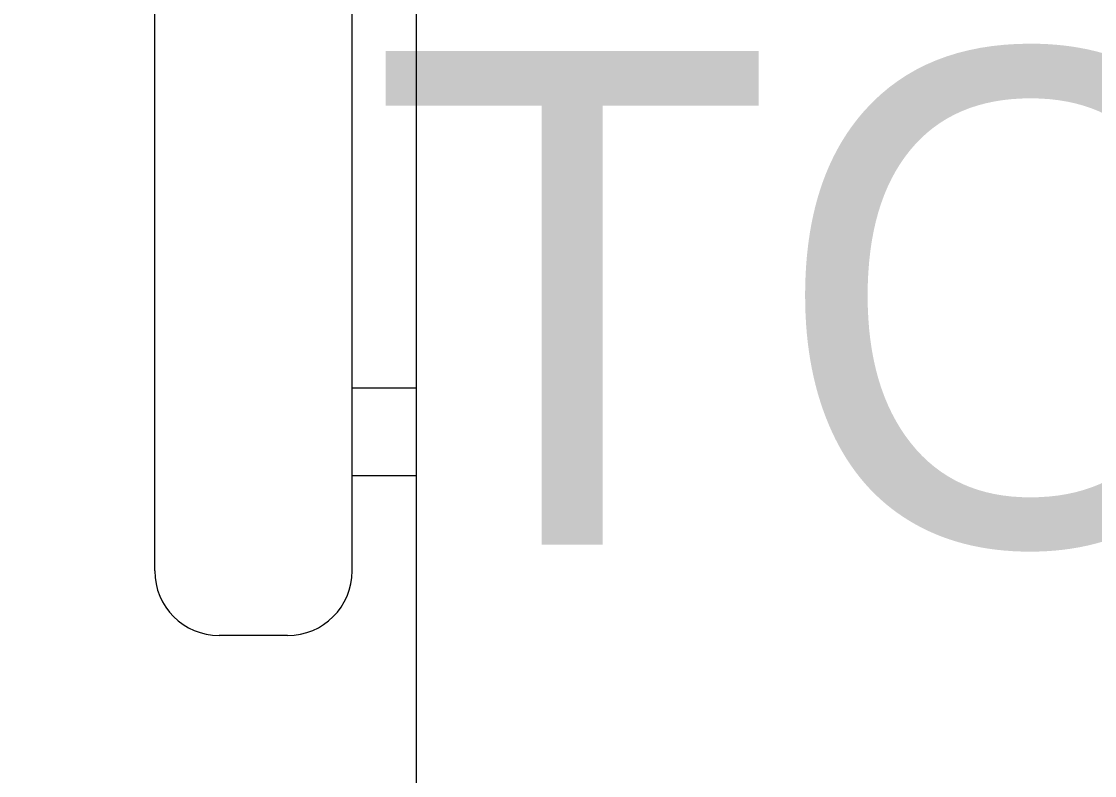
# Model space of a CAD drawing. Header units: metres. Extents: x 75097 to 220695, y -1557923 to -1361206.
# Drawn here: x 124913.5 to 125239.7, y -1407705.1 to -1407475.9 of the extents above; entities that cross this region are included whole.
import ezdxf
from ezdxf import colors
from ezdxf.entities.mleader import LeaderData, LeaderLine
from ezdxf.math import Vec2, Vec3

# ---------------------------------------------------------------- set-up
doc = ezdxf.new("R2010")
doc.units = ezdxf.units.M
doc.layers.get('0').update_dxf_attribs({"lineweight": 0})
doc.layers.add('A-100 - Copy$0$Medical Equipment and Furniture', color=8, linetype='Continuous', lineweight=0)
doc.layers.add('A-100 - Copy$0$NEW', color=8, linetype='Continuous', lineweight=5)
doc.layers.add('E-POWR', color=7, linetype='Continuous', lineweight=9, true_color=0x4e7e3e)
doc.styles.get("Standard").update_dxf_attribs({"font": 'GOTHIC.TTF'})

# ---------------------------------------------------------------- blocks, each defined once
blk = doc.blocks.new('*X81')
for p, q in [((5, 3), (5, 3)), ((5, 3), (5, 3)), ((5, 3), (5, 3)), ((5, 3), (5, 3)), ((5, 3), (5, 3)), ((5, 3), (5, 3)), ((5, 3), (5, 3)), ((5, 3), (5, 3)), ((5, 3), (5, 3)), ((5, 3), (5, 3)), ((5, 3), (5, 3)), ((5, 3), (5, 3)), ((5, 3), (5, 3)), ((5, 3), (5, 3)), ((5, 3), (5, 3)), ((5, 3), (5, 3)), ((5, 3), (5, 3)), ((5, 3), (5, 3)), ((5, 3), (5, 3)), ((5, 3), (5, 3)), ((5, 3), (5, 3)), ((5, 3), (5, 3)), ((5, 3), (5, 3)), ((5, 3), (5, 3)), ((5, 3), (5, 3)), ((5, 3), (5, 3)), ((5, 3), (5, 3)), ((5, 3), (5, 3)), ((5, 3), (5, 3)), ((5, 3), (5, 3)), ((5, 3), (5, 3)), ((5, 3), (5, 3)), ((5, 3), (5, 3)), ((5, 3), (5, 3)), ((5, 3), (5, 3)), ((5, 3), (5, 3)), ((5, 3), (5, 3)), ((5, 3), (5, 3)), ((5, 3), (5, 3)), ((5, 3), (5, 3)), ((5, 3), (5, 3)), ((5, 3), (5, 3)), ((5, 3), (5, 3)), ((5, 3), (5, 3)), ((5, 3), (5, 3)), ((5, 3), (5, 3)), ((5, 3), (5, 3)), ((5, 3), (5, 3)), ((5, 3), (5, 3)), ((5, 3), (5, 3)), ((5, 3), (5, 3)), ((5, 3), (5, 3)), ((5, 3), (5, 3)), ((5, 3), (5, 3)), ((5, 3), (5, 3)), ((5, 3), (5, 3)), ((5, 3), (5, 3)), ((5, 3), (5, 3)), ((5, 3), (5, 3)), ((5, 3), (5, 3)), ((5, 3), (5, 3)), ((5, 3), (5, 3)), ((5, 3), (5, 3)), ((5, 3), (5, 3)), ((5, 3), (5, 3)), ((5, 3), (5, 3)), ((6, 3), (5, 3)), ((5, 3), (5, 3)), ((6, 3), (5, 3)), ((5, 3), (5, 3)), ((6, 3), (5, 3)), ((5, 3), (5, 3)), ((6, 3), (5, 3)), ((5, 3), (5, 3)), ((5, 3), (5, 3)), ((5, 3), (5, 3)), ((5, 3), (5, 3)), ((5, 3), (5, 3)), ((5, 3), (5, 3)), ((5, 3), (5, 3)), ((5, 3), (5, 3)), ((5, 3), (5, 3)), ((5, 3), (5, 3)), ((5, 3), (5, 3)), ((5, 3), (5, 3)), ((5, 3), (5, 3)), ((5, 3), (5, 3)), ((5, 3), (5, 3)), ((5, 3), (5, 3)), ((5, 3), (5, 3)), ((5, 3), (5, 3)), ((5, 3), (5, 3)), ((5, 3), (5, 3)), ((5, 3), (5, 3)), ((5, 3), (5, 3)), ((5, 3), (5, 3)), ((6, 3), (6, 3)), ((6, 3), (6, 3)), ((6, 3), (6, 3)), ((6, 3), (6, 3)), ((6, 3), (6, 3)), ((6, 3), (6, 3)), ((6, 3), (6, 3)), ((6, 3), (6, 3)), ((6, 3), (6, 3)), ((6, 3), (6, 3)), ((6, 3), (6, 3)), ((6, 3), (6, 3)), ((6, 3), (6, 3)), ((6, 3), (6, 3)), ((6, 3), (6, 3)), ((6, 3), (6, 3)), ((6, 3), (6, 3)), ((6, 3), (6, 3)), ((6, 3), (6, 3)), ((6, 3), (6, 3)), ((6, 3), (6, 3)), ((6, 3), (6, 3)), ((6, 3), (6, 3)), ((6, 3), (6, 3)), ((6, 3), (6, 3)), ((6, 3), (6, 3)), ((6, 3), (6, 3)), ((6, 3), (6, 3)), ((6, 3), (6, 3)), ((6, 3), (6, 3)), ((6, 3), (6, 3)), ((6, 3), (6, 3)), ((6, 3), (6, 3)), ((6, 3), (6, 3)), ((6, 3), (6, 3)), ((6, 3), (6, 3)), ((6, 3), (6, 3)), ((6, 3), (6, 3)), ((6, 3), (6, 3)), ((6, 3), (6, 3)), ((6, 3), (6, 3)), ((6, 3), (6, 3)), ((6, 3), (6, 3)), ((6, 3), (6, 3)), ((6, 3), (6, 3)), ((6, 3), (6, 3)), ((6, 3), (6, 3)), ((6, 3), (6, 3)), ((6, 3), (6, 3)), ((6, 3), (6, 3)), ((6, 3), (6, 3)), ((6, 3), (6, 3)), ((6, 3), (6, 3)), ((6, 3), (6, 3)), ((6, 3), (6, 3)), ((6, 3), (6, 3)), ((6, 3), (6, 3)), ((6, 3), (6, 3)), ((6, 3), (6, 3)), ((6, 3), (6, 3)), ((6, 3), (6, 3)), ((6, 3), (6, 3)), ((6, 3), (6, 3)), ((6, 3), (6, 3)), ((6, 3), (6, 3)), ((6, 3), (6, 3)), ((6, 3), (6, 3)), ((6, 3), (6, 3)), ((6, 3), (6, 3)), ((6, 3), (6, 3)), ((6, 3), (6, 3)), ((6, 3), (6, 3)), ((6, 3), (6, 3)), ((6, 3), (6, 3)), ((6, 3), (6, 3)), ((6, 3), (6, 3)), ((6, 3), (6, 3)), ((6, 3), (6, 3)), ((6, 3), (6, 3)), ((6, 3), (6, 3)), ((6, 3), (6, 3)), ((6, 3), (6, 3)), ((6, 3), (6, 3)), ((6, 3), (6, 3)), ((6, 3), (6, 3)), ((6, 3), (6, 3)), ((6, 3), (6, 3)), ((6, 3), (6, 3)), ((6, 3), (6, 3)), ((6, 3), (6, 3)), ((6, 3), (6, 3)), ((6, 3), (6, 3)), ((6, 3), (6, 3)), ((6, 3), (6, 3)), ((6, 3), (6, 3)), ((6, 3), (6, 3)), ((6, 3), (6, 3)), ((6, 3), (6, 3)), ((6, 3), (6, 3)), ((6, 3), (6, 3)), ((6, 3), (6, 3)), ((6, 3), (6, 3)), ((6, 3), (6, 3)), ((6, 3), (6, 3)), ((6, 3), (6, 3)), ((6, 3), (6, 3)), ((6, 3), (6, 3)), ((6, 3), (6, 3)), ((6, 3), (6, 3)), ((6, 3), (6, 3)), ((6, 3), (6, 3)), ((6, 3), (6, 3)), ((6, 3), (6, 3)), ((6, 3), (6, 3)), ((6, 3), (6, 3)), ((6, 3), (6, 3)), ((6, 3), (6, 3)), ((6, 3), (6, 3)), ((6, 3), (6, 3)), ((6, 3), (6, 3)), ((6, 3), (6, 3)), ((6, 3), (6, 3)), ((6, 3), (6, 3)), ((6, 3), (6, 3)), ((6, 3), (6, 3)), ((6, 3), (6, 3)), ((6, 3), (6, 3)), ((6, 3), (6, 3)), ((6, 3), (6, 3)), ((6, 3), (6, 3)), ((6, 3), (6, 3)), ((6, 3), (6, 3)), ((6, 3), (6, 3)), ((6, 3), (6, 3)), ((6, 3), (6, 3)), ((6, 3), (6, 3)), ((6, 3), (6, 3)), ((6, 3), (6, 3)), ((6, 3), (6, 3)), ((6, 3), (6, 3)), ((6, 3), (6, 3)), ((6, 3), (6, 3)), ((6, 3), (6, 3)), ((6, 3), (6, 3)), ((6, 3), (6, 3)), ((6, 3), (6, 3)), ((6, 3), (6, 3)), ((6, 3), (6, 3)), ((6, 3), (6, 3)), ((6, 3), (6, 3)), ((6, 3), (6, 3)), ((6, 3), (6, 3)), ((6, 3), (6, 3)), ((6, 3), (6, 3)), ((6, 3), (6, 3)), ((6, 3), (6, 3)), ((6, 3), (6, 3)), ((6, 3), (6, 3)), ((6, 3), (6, 3)), ((6, 3), (6, 3)), ((6, 3), (6, 3)), ((6, 3), (6, 3)), ((6, 3), (6, 3)), ((6, 3), (6, 3)), ((6, 3), (6, 3)), ((6, 3), (6, 3)), ((6, 3), (6, 3)), ((6, 3), (6, 3)), ((6, 3), (6, 3)), ((6, 3), (6, 3)), ((6, 3), (6, 3)), ((6, 3), (6, 3)), ((6, 3), (6, 3)), ((6, 3), (6, 3)), ((6, 3), (6, 3)), ((6, 3), (6, 3)), ((6, 3), (6, 3)), ((6, 3), (6, 3)), ((6, 3), (6, 3)), ((6, 3), (6, 3)), ((6, 3), (6, 3)), ((6, 3), (6, 3)), ((6, 3), (6, 3)), ((6, 3), (6, 3)), ((6, 3), (6, 3)), ((6, 3), (6, 3)), ((6, 3), (6, 3)), ((6, 3), (6, 3)), ((6, 3), (6, 3)), ((6, 3), (6, 3)), ((6, 3), (6, 3)), ((6, 3), (6, 3)), ((6, 3), (6, 3)), ((6, 3), (6, 3)), ((6, 3), (6, 3)), ((6, 3), (6, 3)), ((6, 3), (6, 3)), ((6, 3), (6, 3)), ((6, 3), (6, 3)), ((6, 3), (6, 3)), ((6, 3), (6, 3)), ((6, 3), (6, 3)), ((6, 3), (6, 3)), ((6, 3), (6, 3)), ((6, 3), (5, 3)), ((6, 3), (5, 3)), ((6, 3), (5, 3)), ((6, 3), (5, 3)), ((6, 3), (5, 3)), ((6, 3), (6, 3)), ((6, 3), (6, 3)), ((6, 3), (6, 3)), ((6, 3), (6, 3)), ((6, 3), (6, 3)), ((6, 3), (6, 3)), ((6, 3), (6, 3)), ((6, 3), (6, 3)), ((6, 3), (6, 3)), ((6, 3), (6, 3)), ((6, 3), (6, 3)), ((6, 3), (6, 3)), ((6, 3), (6, 3)), ((6, 3), (6, 3)), ((6, 3), (6, 3)), ((6, 3), (6, 3)), ((6, 3), (6, 3)), ((6, 3), (6, 3)), ((6, 3), (6, 3)), ((6, 3), (6, 3)), ((6, 3), (6, 3)), ((6, 3), (6, 3)), ((6, 3), (6, 3)), ((6, 3), (6, 3)), ((6, 3), (6, 3)), ((6, 3), (6, 3)), ((6, 3), (6, 3)), ((6, 3), (6, 3)), ((6, 3), (6, 3)), ((6, 3), (6, 3)), ((6, 3), (6, 3)), ((6, 3), (6, 3)), ((6, 3), (6, 3)), ((6, 3), (6, 3)), ((6, 3), (6, 3)), ((6, 3), (6, 3)), ((6, 3), (6, 3)), ((6, 3), (6, 3)), ((6, 3), (6, 3)), ((6, 3), (6, 3)), ((6, 3), (6, 3)), ((6, 3), (6, 3)), ((6, 3), (6, 3)), ((6, 3), (6, 3)), ((6, 3), (6, 3)), ((6, 3), (6, 3)), ((6, 3), (6, 3)), ((6, 3), (6, 3)), ((6, 3), (6, 3)), ((6, 3), (6, 3)), ((6, 3), (6, 3)), ((6, 3), (6, 3)), ((6, 3), (6, 3)), ((6, 3), (6, 3)), ((6, 3), (6, 3)), ((6, 3), (6, 3)), ((6, 3), (6, 3)), ((6, 3), (6, 3)), ((6, 3), (6, 3)), ((6, 3), (6, 3)), ((6, 3), (6, 3)), ((6, 3), (6, 3)), ((6, 3), (6, 3)), ((6, 3), (6, 3)), ((6, 3), (6, 3)), ((6, 3), (6, 3)), ((6, 3), (6, 3)), ((6, 3), (6, 3)), ((6, 3), (6, 3)), ((6, 3), (6, 3)), ((6, 3), (6, 3)), ((6, 3), (6, 3)), ((6, 3), (6, 3)), ((6, 3), (6, 3)), ((6, 3), (6, 3)), ((6, 3), (6, 3)), ((6, 3), (6, 3)), ((6, 3), (6, 3)), ((6, 3), (6, 3)), ((6, 3), (6, 3)), ((6, 3), (6, 3)), ((6, 3), (6, 3)), ((6, 3), (6, 3)), ((6, 3), (6, 3)), ((6, 3), (6, 3)), ((6, 3), (6, 3)), ((6, 3), (6, 3)), ((6, 3), (6, 3)), ((6, 3), (6, 3)), ((6, 3), (6, 3)), ((6, 3), (6, 3)), ((6, 3), (6, 3)), ((6, 3), (6, 3)), ((6, 3), (6, 3)), ((6, 3), (6, 3)), ((6, 3), (6, 3)), ((6, 3), (6, 3)), ((6, 3), (6, 3)), ((6, 3), (6, 3)), ((6, 3), (6, 3)), ((6, 3), (6, 3)), ((6, 3), (6, 3)), ((6, 3), (6, 3)), ((6, 3), (6, 3)), ((6, 3), (6, 3)), ((6, 3), (6, 3)), ((6, 3), (6, 3)), ((6, 3), (6, 3)), ((6, 3), (6, 3)), ((6, 3), (6, 3)), ((6, 3), (6, 3)), ((6, 3), (6, 3)), ((6, 3), (6, 3)), ((6, 3), (6, 3)), ((6, 3), (6, 3)), ((6, 3), (6, 3)), ((6, 3), (6, 3)), ((6, 3), (6, 3)), ((6, 3), (6, 3)), ((6, 3), (6, 3)), ((6, 3), (6, 3)), ((6, 3), (6, 3)), ((6, 3), (6, 3)), ((6, 3), (6, 3)), ((6, 3), (6, 3)), ((6, 3), (6, 3)), ((6, 3), (6, 3)), ((6, 3), (6, 3)), ((6, 3), (6, 3)), ((6, 3), (6, 3)), ((6, 3), (6, 3)), ((6, 3), (6, 3)), ((6, 3), (6, 3)), ((6, 3), (6, 3)), ((6, 3), (6, 3)), ((6, 3), (6, 3)), ((6, 3), (6, 3)), ((6, 3), (6, 3)), ((6, 3), (6, 3)), ((6, 3), (6, 3)), ((6, 3), (6, 3)), ((6, 3), (6, 3)), ((6, 3), (6, 3)), ((6, 3), (6, 3)), ((6, 3), (6, 3)), ((6, 3), (6, 3)), ((6, 3), (6, 3)), ((6, 3), (6, 3)), ((6, 3), (6, 3)), ((6, 3), (6, 3)), ((6, 3), (6, 3)), ((6, 3), (6, 3)), ((6, 3), (6, 3)), ((6, 3), (6, 3)), ((6, 3), (6, 3)), ((6, 3), (6, 3)), ((6, 3), (6, 3)), ((6, 3), (6, 3)), ((6, 3), (6, 3)), ((6, 3), (6, 3)), ((6, 3), (6, 3)), ((6, 3), (6, 3)), ((6, 3), (6, 3)), ((6, 3), (6, 3)), ((6, 3), (6, 3)), ((6, 3), (6, 3)), ((6, 3), (6, 3)), ((6, 3), (6, 3)), ((6, 3), (6, 3)), ((6, 3), (6, 3)), ((6, 3), (6, 3)), ((6, 3), (6, 3)), ((6, 3), (6, 3)), ((6, 3), (6, 3)), ((6, 3), (6, 3)), ((6, 3), (6, 3)), ((6, 3), (6, 3)), ((6, 3), (6, 3)), ((6, 3), (6, 3)), ((6, 3), (6, 3)), ((6, 3), (6, 3)), ((6, 3), (6, 3)), ((6, 3), (6, 3)), ((6, 3), (6, 3)), ((6, 3), (6, 3)), ((6, 3), (6, 3)), ((6, 3), (6, 3)), ((6, 3), (6, 3)), ((6, 3), (6, 3)), ((6, 3), (6, 3)), ((6, 3), (6, 3)), ((6, 3), (6, 3)), ((6, 3), (6, 3)), ((6, 3), (6, 3)), ((6, 3), (6, 3)), ((6, 3), (6, 3)), ((6, 3), (6, 3)), ((6, 3), (6, 3)), ((6, 3), (6, 3)), ((6, 3), (6, 3)), ((6, 3), (6, 3)), ((6, 3), (6, 3)), ((6, 3), (6, 3)), ((6, 3), (6, 3)), ((6, 3), (6, 3)), ((6, 3), (6, 3)), ((6, 3), (6, 3)), ((6, 3), (6, 3)), ((6, 3), (6, 3)), ((6, 3), (6, 3)), ((6, 3), (6, 3)), ((6, 3), (6, 3)), ((6, 3), (6, 3)), ((6, 3), (6, 3)), ((6, 3), (6, 3)), ((6, 3), (6, 3)), ((6, 3), (6, 3)), ((6, 3), (6, 3)), ((6, 3), (6, 3)), ((6, 3), (6, 3)), ((6, 3), (6, 3)), ((6, 3), (6, 3)), ((6, 3), (6, 3)), ((6, 3), (6, 3)), ((6, 3), (6, 3)), ((6, 3), (6, 3)), ((6, 3), (6, 3)), ((6, 3), (6, 3)), ((6, 3), (6, 3)), ((6, 3), (6, 3)), ((6, 3), (6, 3)), ((6, 3), (6, 3)), ((6, 3), (6, 3)), ((6, 3), (6, 3)), ((6, 3), (6, 3)), ((6, 3), (6, 3)), ((6, 3), (6, 3)), ((6, 3), (6, 3)), ((6, 3), (6, 3)), ((6, 3), (6, 3)), ((6, 3), (6, 3)), ((6, 3), (6, 3)), ((6, 3), (6, 3)), ((6, 3), (6, 3)), ((6, 3), (6, 3)), ((6, 3), (6, 3)), ((6, 3), (6, 3)), ((6, 3), (6, 3)), ((6, 3), (6, 3)), ((6, 3), (6, 3)), ((6, 3), (6, 3)), ((6, 3), (6, 3)), ((6, 3), (6, 3)), ((6, 3), (6, 3)), ((6, 3), (6, 3)), ((6, 3), (6, 3)), ((6, 3), (6, 3)), ((6, 3), (6, 3)), ((6, 3), (6, 3)), ((6, 3), (6, 3)), ((6, 3), (6, 3)), ((6, 3), (6, 3)), ((6, 3), (6, 3)), ((6, 3), (6, 3)), ((6, 3), (6, 3)), ((6, 3), (6, 3)), ((6, 3), (6, 3)), ((6, 3), (6, 3)), ((6, 3), (6, 3)), ((6, 3), (6, 3)), ((6, 3), (6, 3)), ((6, 3), (6, 3)), ((6, 3), (6, 3)), ((6, 3), (6, 3)), ((6, 3), (6, 3)), ((6, 3), (6, 3)), ((6, 3), (6, 3)), ((6, 3), (6, 3)), ((6, 3), (6, 3)), ((6, 3), (6, 3)), ((6, 3), (6, 3)), ((6, 3), (6, 3)), ((6, 3), (6, 3)), ((6, 3), (6, 3)), ((6, 3), (6, 3)), ((6, 3), (6, 3)), ((6, 3), (6, 3)), ((6, 3), (6, 3)), ((6, 3), (6, 3)), ((6, 3), (6, 3)), ((6, 3), (6, 3)), ((6, 3), (6, 3)), ((6, 3), (6, 3)), ((6, 3), (6, 3)), ((6, 3), (6, 3)), ((6, 3), (6, 3)), ((6, 3), (6, 3)), ((6, 3), (6, 3)), ((6, 3), (6, 3)), ((6, 3), (6, 3)), ((6, 3), (6, 3)), ((6, 3), (6, 3)), ((6, 3), (6, 3)), ((6, 3), (6, 3)), ((6, 3), (6, 3)), ((6, 3), (6, 3)), ((6, 3), (6, 3)), ((6, 3), (6, 3)), ((6, 3), (6, 3)), ((6, 3), (6, 3)), ((6, 3), (6, 3)), ((6, 3), (6, 3)), ((6, 3), (6, 3)), ((6, 3), (6, 3)), ((6, 3), (6, 3)), ((6, 3), (6, 3)), ((6, 3), (6, 3))]:
    blk.add_line(p, q)
blk = doc.blocks.new('*X82')
for p, q in [((13, 1), (13, 1)), ((13, 1), (13, 1)), ((13, 1), (13, 1)), ((13, 1), (13, 1)), ((13, 1), (13, 1)), ((13, 1), (13, 1)), ((13, 1), (13, 1)), ((13, 1), (13, 1)), ((13, 1), (13, 1)), ((13, 1), (13, 1)), ((13, 1), (13, 1)), ((13, 1), (13, 1)), ((13, 1), (13, 1)), ((13, 1), (13, 1)), ((13, 1), (13, 1)), ((13, 1), (14, 1)), ((13, 1), (14, 1)), ((13, 1), (14, 1)), ((13, 1), (13, 1)), ((13, 1), (13, 1)), ((13, 1), (13, 1)), ((13, 1), (13, 1)), ((13, 1), (13, 1)), ((13, 1), (13, 1)), ((13, 1), (13, 1)), ((13, 1), (13, 1)), ((13, 1), (13, 1)), ((13, 1), (13, 1)), ((13, 1), (13, 1)), ((13, 1), (13, 1)), ((13, 1), (13, 1)), ((13, 1), (13, 1)), ((13, 1), (13, 1)), ((13, 1), (13, 1)), ((13, 1), (13, 1)), ((13, 1), (13, 1)), ((13, 1), (13, 1)), ((13, 1), (13, 1)), ((13, 1), (13, 1)), ((13, 1), (13, 1)), ((13, 1), (13, 1)), ((13, 1), (13, 1)), ((13, 1), (13, 1)), ((13, 1), (13, 1)), ((13, 1), (13, 1)), ((13, 1), (13, 1)), ((13, 1), (13, 1)), ((13, 1), (13, 1)), ((13, 1), (13, 1)), ((13, 1), (13, 1)), ((13, 1), (13, 1)), ((13, 1), (13, 1)), ((13, 1), (13, 1)), ((13, 1), (13, 1)), ((13, 1), (13, 1)), ((13, 1), (13, 1)), ((13, 1), (13, 1)), ((13, 1), (13, 1)), ((13, 1), (13, 1)), ((13, 1), (13, 1)), ((13, 1), (13, 1)), ((13, 1), (13, 1)), ((13, 1), (13, 1)), ((13, 1), (13, 1)), ((13, 1), (13, 1)), ((13, 1), (13, 1)), ((13, 1), (13, 1)), ((13, 1), (13, 1)), ((13, 1), (13, 1)), ((13, 1), (13, 1)), ((13, 1), (13, 1)), ((13, 1), (13, 1)), ((13, 1), (13, 1)), ((13, 1), (13, 1)), ((13, 1), (13, 1)), ((13, 1), (13, 1)), ((13, 1), (13, 1)), ((13, 1), (13, 1)), ((13, 1), (13, 1)), ((13, 1), (13, 1)), ((13, 1), (13, 1)), ((13, 1), (13, 1)), ((13, 1), (13, 1)), ((13, 1), (13, 1)), ((13, 1), (13, 1)), ((13, 1), (13, 1)), ((13, 1), (13, 1)), ((13, 1), (13, 1)), ((13, 1), (13, 1)), ((13, 1), (13, 1)), ((13, 1), (13, 1)), ((13, 1), (13, 1)), ((13, 1), (13, 1)), ((13, 1), (13, 1)), ((13, 1), (13, 1)), ((13, 1), (13, 1)), ((13, 1), (13, 1)), ((13, 1), (13, 1)), ((13, 1), (13, 1)), ((13, 1), (13, 1)), ((13, 1), (13, 1)), ((13, 1), (13, 1)), ((13, 1), (13, 1)), ((13, 1), (13, 1)), ((13, 1), (13, 1)), ((13, 1), (13, 1)), ((13, 1), (13, 1)), ((13, 1), (13, 1)), ((13, 1), (13, 1)), ((13, 1), (13, 1)), ((13, 1), (13, 1)), ((13, 1), (13, 1)), ((13, 1), (13, 1)), ((13, 1), (13, 1)), ((13, 1), (13, 1)), ((13, 1), (13, 1)), ((13, 1), (13, 1)), ((13, 1), (13, 1)), ((13, 1), (13, 1)), ((13, 1), (13, 1)), ((13, 1), (13, 1)), ((13, 1), (13, 1)), ((13, 1), (13, 1)), ((13, 1), (14, 1)), ((13, 0), (13, 0)), ((13, 0), (13, 0)), ((13, 0), (13, 0)), ((13, 0), (13, 0)), ((13, 0), (13, 0)), ((13, 0), (13, 0)), ((13, 0), (13, 0)), ((13, 0), (13, 0)), ((13, 0), (13, 0)), ((13, 0), (13, 0)), ((13, 0), (13, 0)), ((13, 0), (13, 0)), ((13, 0), (13, 0)), ((13, 0), (13, 0)), ((13, 0), (13, 0)), ((13, 0), (13, 0)), ((13, 0), (13, 0)), ((13, 0), (13, 0)), ((13, 0), (13, 0)), ((13, 0), (13, 0)), ((13, 0), (13, 0)), ((13, 0), (13, 0)), ((13, 0), (13, 0)), ((13, 0), (13, 0)), ((13, 0), (13, 0)), ((13, 0), (13, 0)), ((13, 0), (13, 0)), ((13, 0), (13, 0)), ((13, 0), (13, 0)), ((13, 0), (13, 0)), ((13, 0), (13, 0)), ((13, 0), (13, 0)), ((13, 0), (13, 0)), ((13, 0), (13, 0)), ((13, 0), (13, 0)), ((13, 0), (13, 0)), ((13, 0), (13, 0)), ((13, 0), (13, 0)), ((13, 0), (13, 0)), ((13, 0), (13, 0)), ((13, 0), (13, 0)), ((13, 0), (13, 0)), ((13, 0), (13, 0)), ((13, 0), (13, 0)), ((13, 0), (13, 0)), ((13, 0), (13, 0)), ((13, 0), (13, 0)), ((13, 0), (13, 0)), ((13, 0), (14, 0)), ((13, 0), (14, 0)), ((13, 0), (13, 0)), ((13, 0), (14, 0)), ((14, 1), (14, 1)), ((14, 1), (14, 1)), ((14, 1), (14, 1)), ((14, 1), (14, 1)), ((14, 1), (14, 1)), ((14, 1), (14, 1)), ((14, 1), (14, 1)), ((14, 1), (14, 1)), ((14, 1), (14, 1)), ((14, 1), (14, 1)), ((14, 1), (14, 1)), ((14, 1), (14, 1)), ((14, 1), (14, 1)), ((14, 1), (14, 1)), ((14, 1), (14, 1)), ((14, 1), (14, 1)), ((14, 1), (14, 1)), ((14, 1), (14, 1)), ((14, 1), (14, 1)), ((14, 1), (14, 1)), ((14, 1), (14, 1)), ((14, 1), (14, 1)), ((14, 1), (14, 1)), ((14, 1), (14, 1)), ((14, 1), (14, 1)), ((14, 1), (14, 1)), ((14, 1), (14, 1)), ((14, 1), (14, 1)), ((14, 1), (14, 1)), ((14, 1), (14, 1)), ((14, 1), (14, 1)), ((14, 1), (14, 1)), ((14, 1), (14, 1)), ((14, 1), (14, 1)), ((14, 1), (14, 1)), ((14, 1), (14, 1)), ((14, 1), (14, 1)), ((14, 1), (14, 1)), ((14, 1), (14, 1)), ((14, 1), (14, 1)), ((14, 1), (14, 1)), ((14, 1), (14, 1)), ((14, 1), (14, 1)), ((14, 1), (14, 1)), ((14, 1), (14, 1)), ((14, 1), (14, 1)), ((14, 1), (14, 1)), ((14, 1), (14, 1)), ((14, 1), (14, 1)), ((14, 1), (14, 1)), ((14, 1), (14, 1)), ((14, 1), (14, 1)), ((14, 1), (14, 1)), ((14, 1), (14, 1)), ((14, 1), (14, 1)), ((14, 1), (14, 1)), ((14, 1), (14, 1)), ((14, 1), (14, 1)), ((14, 1), (14, 1)), ((14, 1), (14, 1)), ((14, 1), (14, 1)), ((14, 1), (14, 1)), ((14, 1), (14, 1)), ((14, 1), (14, 1)), ((14, 1), (14, 1)), ((14, 1), (14, 1)), ((14, 1), (14, 1)), ((14, 1), (14, 1)), ((14, 1), (14, 1)), ((14, 1), (14, 1)), ((14, 1), (14, 1)), ((14, 1), (14, 1)), ((14, 1), (14, 1)), ((14, 1), (14, 1)), ((14, 1), (14, 1)), ((14, 1), (14, 1)), ((14, 1), (14, 1)), ((14, 1), (14, 1)), ((14, 1), (14, 1)), ((14, 1), (14, 1)), ((14, 1), (14, 1)), ((14, 1), (14, 1)), ((14, 1), (14, 1)), ((14, 1), (14, 1)), ((14, 1), (14, 1)), ((14, 1), (14, 1)), ((14, 1), (14, 1)), ((14, 1), (14, 1)), ((14, 1), (14, 1)), ((14, 1), (14, 1)), ((14, 1), (14, 1)), ((14, 1), (14, 1)), ((14, 1), (14, 1)), ((14, 1), (14, 1)), ((14, 0), (14, 0)), ((14, 0), (14, 0)), ((14, 0), (14, 0)), ((14, 0), (14, 0)), ((14, 0), (14, 0)), ((14, 0), (14, 0)), ((14, 0), (14, 0)), ((14, 0), (14, 0)), ((14, 0), (14, 0)), ((14, 0), (14, 0)), ((14, 0), (14, 0)), ((14, 0), (14, 0)), ((14, 0), (14, 0)), ((14, 0), (14, 0)), ((14, 0), (14, 0)), ((14, 0), (14, 0)), ((14, 0), (14, 0)), ((14, 0), (14, 0)), ((14, 0), (14, 0)), ((14, 0), (14, 0)), ((14, 0), (14, 0)), ((14, 0), (14, 0)), ((14, 0), (14, 0)), ((14, 0), (14, 0)), ((14, 0), (14, 0)), ((14, 0), (14, 0)), ((14, 0), (14, 0)), ((14, 0), (14, 0)), ((14, 0), (14, 0)), ((14, 0), (14, 0)), ((14, 0), (14, 0)), ((14, 0), (14, 0)), ((14, 0), (14, 0)), ((14, 0), (14, 0)), ((14, 0), (14, 0)), ((14, 0), (14, 0)), ((14, 0), (14, 0)), ((14, 0), (14, 0)), ((14, 0), (14, 0)), ((14, 0), (14, 0)), ((14, 0), (14, 0)), ((14, 0), (14, 0)), ((14, 0), (14, 0)), ((14, 0), (14, 0)), ((14, 0), (14, 0)), ((14, 0), (14, 0)), ((14, 0), (14, 0)), ((14, 0), (14, 0)), ((13, 0), (13, 0)), ((13, 0), (14, 0)), ((13, 0), (13, 0)), ((13, 0), (14, 0)), ((13, 0), (13, 0)), ((13, 0), (14, 0)), ((13, 0), (13, 0)), ((13, 0), (13, 0)), ((13, 0), (13, 0)), ((13, 0), (13, 0)), ((13, 0), (14, 0)), ((13, 0), (13, 0)), ((13, 0), (14, 0)), ((13, 0), (13, 0)), ((13, 0), (14, 0)), ((13, 0), (13, 0)), ((13, 0), (14, 0)), ((13, 0), (13, 0)), ((13, 0), (14, 0)), ((13, 0), (13, 0)), ((13, 0), (14, 0)), ((13, 0), (13, 0)), ((13, 0), (14, 0)), ((13, 0), (13, 0)), ((13, 0), (13, 0)), ((13, 0), (13, 0)), ((13, 0), (14, 0)), ((13, 0), (13, 0)), ((13, 0), (14, 0)), ((13, 0), (13, 0)), ((13, 0), (14, 0)), ((13, 0), (13, 0)), ((13, 0), (14, 0)), ((13, 0), (13, 0)), ((13, 0), (13, 0)), ((13, 0), (13, 0)), ((13, 0), (13, 0)), ((13, 0), (13, 0)), ((13, 0), (13, 0)), ((13, 0), (13, 0)), ((13, 0), (13, 0)), ((13, 0), (13, 0)), ((13, 0), (13, 0)), ((13, 0), (13, 0)), ((13, 0), (13, 0)), ((13, 0), (13, 0)), ((13, 0), (13, 0)), ((13, 0), (13, 0)), ((13, 0), (13, 0)), ((13, 0), (13, 0)), ((13, 0), (13, 0)), ((13, 0), (13, 0)), ((13, 0), (13, 0)), ((13, 0), (13, 0)), ((13, 0), (13, 0)), ((13, 0), (13, 0)), ((13, 0), (13, 0)), ((13, 0), (13, 0)), ((13, 0), (13, 0)), ((13, 0), (13, 0)), ((13, 0), (13, 0)), ((13, 0), (13, 0)), ((13, 0), (13, 0)), ((13, 0), (13, 0)), ((13, -1), (13, -1)), ((13, -1), (13, -1)), ((13, -1), (13, -1)), ((13, -1), (13, -1)), ((13, -1), (13, -1)), ((13, -1), (14, -1)), ((13, -1), (13, -1)), ((14, 0), (14, 0)), ((14, 0), (14, 0)), ((14, 0), (14, 0)), ((14, 0), (14, 0)), ((14, 0), (14, 0)), ((14, 0), (14, 0)), ((14, 0), (14, 0)), ((14, 0), (14, 0)), ((14, 0), (14, 0)), ((14, 0), (14, 0)), ((14, 0), (14, 0)), ((14, 0), (14, 0)), ((14, 0), (14, 0)), ((14, 0), (14, 0)), ((14, 0), (14, 0)), ((13, 0), (14, 0)), ((14, 0), (14, 0)), ((14, 0), (14, 0)), ((14, 0), (14, 0)), ((14, 0), (14, 0)), ((14, 0), (14, 0)), ((14, 0), (14, 0)), ((14, 0), (14, 0)), ((14, 0), (14, 0)), ((14, 0), (14, 0)), ((14, 0), (14, 0)), ((14, 0), (14, 0)), ((14, 0), (14, 0)), ((14, 0), (14, 0)), ((14, 0), (14, 0)), ((14, 0), (14, 0)), ((14, 0), (14, 0)), ((14, 0), (14, 0)), ((14, 0), (14, 0)), ((14, 0), (14, 0)), ((14, 0), (14, 0)), ((14, 0), (14, 0)), ((14, 0), (14, 0)), ((14, 0), (14, 0)), ((14, 0), (14, 0)), ((14, 0), (14, 0)), ((14, 0), (14, 0)), ((14, 0), (14, 0)), ((14, 0), (14, 0)), ((14, 0), (14, 0)), ((14, 0), (14, 0)), ((14, 0), (14, 0)), ((14, 0), (14, 0)), ((14, 0), (14, 0)), ((14, 0), (14, 0)), ((14, -1), (14, -1)), ((14, -1), (14, -1)), ((14, -1), (14, -1)), ((14, -1), (14, -1)), ((14, -1), (14, -1))]:
    blk.add_line(p, q)
blk = doc.blocks.new('A-100 - Copy$0$GF21018-P')
for p, q in [((0.22049, 0.47563), (0.22049, 0.0675)), ((0.25963, 0.34221), (0.2804, 0.34221)), ((0.24001, 0.32259), (0.24001, 0.14)), ((0.30001, 0.32259), (0.30001, 0.14)), ((0.22049, 0.29372), (0.24001, 0.29372)), ((0.22049, 0.26708), (0.24001, 0.26708))]:
    blk.add_line(p, q)
for points in [[(0.24001, 0.29372), (0.24001, 0.29372), (0.24001, 0.29372), (0.24001, 0.29372), (0.24001, 0.29372), (0.24001, 0.29372), (0.24001, 0.29372), (0.24001, 0.29372), (0.24001, 0.29372), (0.24001, 0.29372), (0.24001, 0.29372), (0.24001, 0.29372), (0.24001, 0.29372), (0.24001, 0.29372), (0.24001, 0.29372), (0.24001, 0.29372), (0.24001, 0.29372), (0.24001, 0.29372), (0.24001, 0.29372), (0.24001, 0.29372), (0.24001, 0.29372), (0.24001, 0.29372), (0.24001, 0.29372), (0.24001, 0.29372), (0.24001, 0.29372), (0.24001, 0.29372), (0.24001, 0.29372), (0.24001, 0.29372), (0.24001, 0.29372), (0.24001, 0.29372), (0.24001, 0.29372), (0.24001, 0.29372), (0.24001, 0.29372), (0.24001, 0.29372), (0.24001, 0.29372), (0.24001, 0.29372), (0.24001, 0.29372), (0.24001, 0.29372), (0.24001, 0.29372), (0.24001, 0.29372), (0.24001, 0.29372), (0.24001, 0.29372), (0.24001, 0.29372), (0.24001, 0.29372), (0.24001, 0.29372), (0.24001, 0.29372), (0.24001, 0.29372), (0.24001, 0.29372), (0.24001, 0.29372), (0.24001, 0.29372), (0.24001, 0.29372), (0.24001, 0.29372), (0.24001, 0.29372), (0.24001, 0.29372), (0.24001, 0.29372), (0.24001, 0.29372), (0.24001, 0.29372), (0.24001, 0.29372), (0.24001, 0.29372), (0.24001, 0.29372), (0.24001, 0.29372), (0.24001, 0.29372), (0.24001, 0.29372), (0.24001, 0.29372), (0.24001, 0.29372), (0.24001, 0.29372), (0.24001, 0.29372), (0.24001, 0.29372), (0.24001, 0.29372), (0.24001, 0.29372), (0.24001, 0.29372), (0.24001, 0.29372), (0.24001, 0.29372), (0.24001, 0.29372), (0.24001, 0.29372), (0.24001, 0.29372), (0.24001, 0.29372), (0.24001, 0.29372), (0.24001, 0.29372), (0.24001, 0.29372), (0.24001, 0.29372), (0.24001, 0.29372), (0.24001, 0.29372), (0.24001, 0.29372), (0.24001, 0.29372), (0.24001, 0.29372), (0.24001, 0.29372), (0.24001, 0.29372), (0.24001, 0.29372), (0.24001, 0.29372), (0.24001, 0.29372), (0.24001, 0.29372), (0.24001, 0.29372), (0.24001, 0.29372), (0.24001, 0.29372), (0.24001, 0.29372), (0.24001, 0.29372), (0.24001, 0.29372), (0.24001, 0.29372), (0.24001, 0.29372), (0.24001, 0.29372), (0.24001, 0.29372), (0.24001, 0.29372), (0.24001, 0.29372), (0.24001, 0.29372), (0.24001, 0.29372), (0.24001, 0.29372), (0.24001, 0.29372), (0.24001, 0.29372), (0.24001, 0.29372), (0.24001, 0.29372), (0.24001, 0.29372), (0.24001, 0.29372), (0.24001, 0.29372), (0.24001, 0.29372), (0.24001, 0.29372), (0.24001, 0.29372), (0.24001, 0.29372), (0.24001, 0.29372), (0.24001, 0.29372), (0.24001, 0.29372), (0.24001, 0.29372), (0.24001, 0.29372), (0.24001, 0.29372), (0.24001, 0.29372), (0.24001, 0.29372), (0.24001, 0.29372), (0.24001, 0.29372), (0.24001, 0.29372), (0.24001, 0.29372), (0.24001, 0.29372), (0.24001, 0.29372), (0.24001, 0.29372), (0.24001, 0.29372), (0.24001, 0.29372), (0.24001, 0.29372), (0.24001, 0.29372), (0.24001, 0.29372), (0.24001, 0.29372), (0.24001, 0.29372), (0.24001, 0.29372), (0.24001, 0.29372), (0.24001, 0.29372), (0.24001, 0.29372), (0.24001, 0.29372), (0.24001, 0.29372), (0.24001, 0.29372), (0.24001, 0.29372), (0.24001, 0.29372), (0.24001, 0.29372), (0.24001, 0.29372), (0.24001, 0.29372), (0.24001, 0.29372), (0.24001, 0.29372), (0.24001, 0.29372), (0.24001, 0.29372), (0.24001, 0.29372), (0.24001, 0.29372), (0.24001, 0.29372), (0.24001, 0.29372), (0.24001, 0.29372), (0.24001, 0.29372), (0.24001, 0.29372), (0.24001, 0.29372), (0.24001, 0.29372), (0.24001, 0.29372), (0.24001, 0.29372), (0.24001, 0.29372), (0.24001, 0.29372), (0.24001, 0.29372), (0.24001, 0.29372), (0.24001, 0.29372), (0.24001, 0.29372), (0.24001, 0.29372), (0.24001, 0.29372), (0.24001, 0.29372), (0.24001, 0.29372), (0.24001, 0.29372), (0.24001, 0.29372), (0.24001, 0.29372), (0.24001, 0.29372), (0.24001, 0.29372), (0.24001, 0.29372), (0.24001, 0.29372), (0.24001, 0.29372), (0.24001, 0.29372), (0.24001, 0.29372), (0.24001, 0.29372), (0.24001, 0.29372), (0.24001, 0.29372), (0.24001, 0.29372), (0.24001, 0.29372), (0.24001, 0.29372), (0.24001, 0.29372), (0.24001, 0.29372), (0.24001, 0.29372), (0.24001, 0.29372), (0.24001, 0.29372), (0.24001, 0.29372), (0.24001, 0.29372), (0.24001, 0.29372), (0.24001, 0.29372), (0.24001, 0.29372), (0.24001, 0.29372), (0.24001, 0.29372), (0.24001, 0.29372), (0.24001, 0.29372), (0.24001, 0.29372), (0.24001, 0.29372), (0.24001, 0.29372), (0.24001, 0.29372), (0.24001, 0.29372), (0.24001, 0.29372), (0.24001, 0.29372), (0.24001, 0.29372), (0.24001, 0.29372), (0.24001, 0.29372), (0.24001, 0.29372), (0.24001, 0.29372), (0.24001, 0.29372), (0.24001, 0.29372), (0.24001, 0.29372), (0.24001, 0.29372), (0.24001, 0.29372), (0.24001, 0.29372), (0.24001, 0.29372), (0.24001, 0.29372), (0.24001, 0.29372), (0.24001, 0.29372), (0.24001, 0.29372), (0.24001, 0.29372), (0.24001, 0.29372), (0.24001, 0.29372), (0.24001, 0.29372), (0.24001, 0.29372), (0.24001, 0.29372), (0.24001, 0.29372), (0.24001, 0.29372), (0.24001, 0.29372), (0.24001, 0.29372), (0.24001, 0.29372), (0.24001, 0.29372), (0.24001, 0.29372), (0.24001, 0.29372), (0.24001, 0.29372), (0.24001, 0.29372), (0.24001, 0.29372), (0.24001, 0.29372), (0.24001, 0.29372), (0.24001, 0.29372), (0.24001, 0.29372), (0.24001, 0.29372), (0.24001, 0.29372), (0.24001, 0.29372), (0.24001, 0.29372), (0.24001, 0.29372), (0.24001, 0.29372), (0.24001, 0.29372), (0.24001, 0.29372), (0.24001, 0.29372), (0.24001, 0.29372), (0.24001, 0.29372), (0.24001, 0.29372), (0.24001, 0.29372), (0.24001, 0.29372), (0.24001, 0.29372), (0.24001, 0.29372), (0.24001, 0.29372), (0.24001, 0.29372), (0.24001, 0.29372), (0.24001, 0.29372), (0.24001, 0.29372), (0.24001, 0.29372), (0.24001, 0.29372), (0.24001, 0.29372), (0.24001, 0.29372), (0.24001, 0.29372)], [(0.24001, 0.29372), (0.24001, 0.29372), (0.24001, 0.29372), (0.24001, 0.29372), (0.24001, 0.29372), (0.24001, 0.29372), (0.24001, 0.29372), (0.24001, 0.29372), (0.24001, 0.29372), (0.24001, 0.29372), (0.24001, 0.29372), (0.24001, 0.29372), (0.24001, 0.29372), (0.24001, 0.29372), (0.24001, 0.29372), (0.24001, 0.29372), (0.24001, 0.29372), (0.24001, 0.29372), (0.24001, 0.29372), (0.24001, 0.29372), (0.24001, 0.29372), (0.24001, 0.29372), (0.24001, 0.29372), (0.24001, 0.29372), (0.24001, 0.29372), (0.24001, 0.29372), (0.24001, 0.29372), (0.24001, 0.29372), (0.24001, 0.29372), (0.24001, 0.29372), (0.24001, 0.29372), (0.24001, 0.29372), (0.24001, 0.29372), (0.24001, 0.29372), (0.24001, 0.29372), (0.24001, 0.29372), (0.24001, 0.29372), (0.24001, 0.29372), (0.24001, 0.29372), (0.24001, 0.29372), (0.24001, 0.29372), (0.24001, 0.29372), (0.24001, 0.29372), (0.24001, 0.29372), (0.24001, 0.29372), (0.24001, 0.29372), (0.24001, 0.29372), (0.24001, 0.29372), (0.24001, 0.29372), (0.24001, 0.29372), (0.24001, 0.29372), (0.24001, 0.29372), (0.24001, 0.29372), (0.24001, 0.29372), (0.24001, 0.29372), (0.24001, 0.29372), (0.24001, 0.29372), (0.24001, 0.29372), (0.24001, 0.29372), (0.24001, 0.29372), (0.24001, 0.29372), (0.24001, 0.29372), (0.24001, 0.29372), (0.24001, 0.29372), (0.24001, 0.29372), (0.24001, 0.29372), (0.24001, 0.29372), (0.24001, 0.29372), (0.24001, 0.29372), (0.24001, 0.29372), (0.24001, 0.29372), (0.24001, 0.29372), (0.24001, 0.29372), (0.24001, 0.29372), (0.24001, 0.29372), (0.24001, 0.29372), (0.24001, 0.29372), (0.24001, 0.29372), (0.24001, 0.29372), (0.24001, 0.29372), (0.24001, 0.29372), (0.24001, 0.29372), (0.24001, 0.29372), (0.24001, 0.29372), (0.24001, 0.29372), (0.24001, 0.29372), (0.24001, 0.29372), (0.24001, 0.29372), (0.24001, 0.29372), (0.24001, 0.29372), (0.24001, 0.29372), (0.24001, 0.29372), (0.24001, 0.29372), (0.24001, 0.29372), (0.24001, 0.29372), (0.24001, 0.29372), (0.24001, 0.29372), (0.24001, 0.29372), (0.24001, 0.29372), (0.24001, 0.29372), (0.24001, 0.29372), (0.24001, 0.29372), (0.24001, 0.29372), (0.24001, 0.29372), (0.24001, 0.29372), (0.24001, 0.29372), (0.24001, 0.29372), (0.24001, 0.29372), (0.24001, 0.29372), (0.24001, 0.29372), (0.24001, 0.29372), (0.24001, 0.29372), (0.24001, 0.29372), (0.24001, 0.29372), (0.24001, 0.29372), (0.24001, 0.29372), (0.24001, 0.29372), (0.24001, 0.29372), (0.24001, 0.29372), (0.24001, 0.29372), (0.24001, 0.29372), (0.24001, 0.29372), (0.24001, 0.29372), (0.24001, 0.29372), (0.24001, 0.29372), (0.24001, 0.29372), (0.24001, 0.29372), (0.24001, 0.29372), (0.24001, 0.29372), (0.24001, 0.29372), (0.24001, 0.29372), (0.24001, 0.29372), (0.24001, 0.29372), (0.24001, 0.29372), (0.24001, 0.29372), (0.24001, 0.29372), (0.24001, 0.29372), (0.24001, 0.29372), (0.24001, 0.29372), (0.24001, 0.29372), (0.24001, 0.29372), (0.24001, 0.29372), (0.24001, 0.29372), (0.24001, 0.29372), (0.24001, 0.29372), (0.24001, 0.29372), (0.24001, 0.29372), (0.24001, 0.29372), (0.24001, 0.29372), (0.24001, 0.29372), (0.24001, 0.29372), (0.24001, 0.29372), (0.24001, 0.29372), (0.24001, 0.29372), (0.24001, 0.29372), (0.24001, 0.29372), (0.24001, 0.29372), (0.24001, 0.29372), (0.24001, 0.29372), (0.24001, 0.29372), (0.24001, 0.29372), (0.24001, 0.29372), (0.24001, 0.29372), (0.24001, 0.29372), (0.24001, 0.29372), (0.24001, 0.29372), (0.24001, 0.29372), (0.24001, 0.29372), (0.24001, 0.29372), (0.24001, 0.29372), (0.24001, 0.29372), (0.24001, 0.29372), (0.24001, 0.29372), (0.24001, 0.29372), (0.24001, 0.29372), (0.24001, 0.29372), (0.24001, 0.29372), (0.24001, 0.29372), (0.24001, 0.29372), (0.24001, 0.29372), (0.24001, 0.29372), (0.24001, 0.29372), (0.24001, 0.29372), (0.24001, 0.29372), (0.24001, 0.29372), (0.24001, 0.29372), (0.24001, 0.29372), (0.24001, 0.29372), (0.24001, 0.29372), (0.24001, 0.29372), (0.24001, 0.29372), (0.24001, 0.29372), (0.24001, 0.29372), (0.24001, 0.29372), (0.24001, 0.29372), (0.24001, 0.29372), (0.24001, 0.29372), (0.24001, 0.29372), (0.24001, 0.29372), (0.24001, 0.29372), (0.24001, 0.29372), (0.24001, 0.29372), (0.24001, 0.29372), (0.24001, 0.29372), (0.24001, 0.29372), (0.24001, 0.29372), (0.24001, 0.29372), (0.24001, 0.29372), (0.24001, 0.29372), (0.24001, 0.29372), (0.24001, 0.29372), (0.24001, 0.29372), (0.24001, 0.29372), (0.24001, 0.29372), (0.24001, 0.29372), (0.24001, 0.29372), (0.24001, 0.29372), (0.24001, 0.29372), (0.24001, 0.29372)], [(0.24001, 0.29372), (0.24001, 0.29372), (0.24001, 0.29372), (0.24001, 0.29372), (0.24001, 0.29372), (0.24001, 0.29372), (0.24001, 0.29372), (0.24001, 0.29372), (0.24001, 0.29372), (0.24001, 0.29372), (0.24001, 0.29372), (0.24001, 0.29372), (0.24001, 0.29372), (0.24001, 0.29372), (0.24001, 0.29372), (0.24001, 0.29372), (0.24001, 0.29372), (0.24001, 0.29372), (0.24001, 0.29372), (0.24001, 0.29372), (0.24001, 0.29372), (0.24001, 0.29372), (0.24001, 0.29372), (0.24001, 0.29372), (0.24001, 0.29372), (0.24001, 0.29372), (0.24001, 0.29372), (0.24001, 0.29372), (0.24001, 0.29372), (0.24001, 0.29372), (0.24001, 0.29372), (0.24001, 0.29372), (0.24001, 0.29372), (0.24001, 0.29372), (0.24001, 0.29372), (0.24001, 0.29372), (0.24001, 0.29372), (0.24001, 0.29372), (0.24001, 0.29372), (0.24001, 0.29372), (0.24001, 0.29372), (0.24001, 0.29372), (0.24001, 0.29372), (0.24001, 0.29372), (0.24001, 0.29372), (0.24001, 0.29372), (0.24001, 0.29372), (0.24001, 0.29372), (0.24001, 0.29372), (0.24001, 0.29372), (0.24001, 0.29372), (0.24001, 0.29372), (0.24001, 0.29372), (0.24001, 0.29372), (0.24001, 0.29372), (0.24001, 0.29372), (0.24001, 0.29372), (0.24001, 0.29372), (0.24001, 0.29372), (0.24001, 0.29372), (0.24001, 0.29372), (0.24001, 0.29372), (0.24001, 0.29372), (0.24001, 0.29372), (0.24001, 0.29372), (0.24001, 0.29372), (0.24001, 0.29372), (0.24001, 0.29372), (0.24001, 0.29372), (0.24001, 0.29372), (0.24001, 0.29372), (0.24001, 0.29372), (0.24001, 0.29372), (0.24001, 0.29372), (0.24001, 0.29372), (0.24001, 0.29372), (0.24001, 0.29372), (0.24001, 0.29372), (0.24001, 0.29372), (0.24001, 0.29372), (0.24001, 0.29372), (0.24001, 0.29372), (0.24001, 0.29372), (0.24001, 0.29372), (0.24001, 0.29372), (0.24001, 0.29372), (0.24001, 0.29372), (0.24001, 0.29372), (0.24001, 0.29372), (0.24001, 0.29372), (0.24001, 0.29372), (0.24001, 0.29372), (0.24001, 0.29372), (0.24001, 0.29372), (0.24001, 0.29372), (0.24001, 0.29372), (0.24001, 0.29372), (0.24001, 0.29372), (0.24001, 0.29372), (0.24001, 0.29372), (0.24001, 0.29372), (0.24001, 0.29372), (0.24001, 0.29372), (0.24001, 0.29372), (0.24001, 0.29372), (0.24001, 0.29372), (0.24001, 0.29372), (0.24001, 0.29372), (0.24001, 0.29372), (0.24001, 0.29372), (0.24001, 0.29372), (0.24001, 0.29372), (0.24001, 0.29372), (0.24001, 0.29372), (0.24001, 0.29372), (0.24001, 0.29372), (0.24001, 0.29372), (0.24001, 0.29372), (0.24001, 0.29372), (0.24001, 0.29372), (0.24001, 0.29372), (0.24001, 0.29372), (0.24001, 0.29372), (0.24001, 0.29372), (0.24001, 0.29372), (0.24001, 0.29372), (0.24001, 0.29372), (0.24001, 0.29372), (0.24001, 0.29372), (0.24001, 0.29372), (0.24001, 0.29372), (0.24001, 0.29372), (0.24001, 0.29372), (0.24001, 0.29372), (0.24001, 0.29372), (0.24001, 0.29372), (0.24001, 0.29372), (0.24001, 0.29372), (0.24001, 0.29372), (0.24001, 0.29372), (0.24001, 0.29372), (0.24001, 0.29372), (0.24001, 0.29372), (0.24001, 0.29372), (0.24001, 0.29372), (0.24001, 0.29372), (0.24001, 0.29372), (0.24001, 0.29372), (0.24001, 0.29372), (0.24001, 0.29372), (0.24001, 0.29372), (0.24001, 0.29372), (0.24001, 0.29372), (0.24001, 0.29372), (0.24001, 0.29372), (0.24001, 0.29372), (0.24001, 0.29372), (0.24001, 0.29372), (0.24001, 0.29372), (0.24001, 0.29372), (0.24001, 0.29372), (0.24001, 0.29372), (0.24001, 0.29372), (0.24001, 0.29372), (0.24001, 0.29372), (0.24001, 0.29372), (0.24001, 0.29372), (0.24001, 0.29372), (0.24001, 0.29372), (0.24001, 0.29372), (0.24001, 0.29372), (0.24001, 0.29372), (0.24001, 0.29372), (0.24001, 0.29372), (0.24001, 0.29372), (0.24001, 0.29372), (0.24001, 0.29372), (0.24001, 0.29372), (0.24001, 0.29372), (0.24001, 0.29372), (0.24001, 0.29372), (0.24001, 0.29372), (0.24001, 0.29372), (0.24001, 0.29372), (0.24001, 0.29372), (0.24001, 0.29372), (0.24001, 0.29372), (0.24001, 0.29372), (0.24001, 0.29372), (0.24001, 0.29372), (0.24001, 0.29372), (0.24001, 0.29372), (0.24001, 0.29372), (0.24001, 0.29372), (0.24001, 0.29372), (0.24001, 0.29372), (0.24001, 0.29372), (0.24001, 0.29372), (0.24001, 0.29372), (0.24001, 0.29372), (0.24001, 0.29372), (0.24001, 0.29372), (0.24001, 0.29372), (0.24001, 0.29372), (0.24001, 0.29372), (0.24001, 0.29372), (0.24001, 0.29372), (0.24001, 0.29372), (0.24001, 0.29372), (0.24001, 0.29372), (0.24001, 0.29372), (0.24001, 0.29372), (0.24001, 0.29372), (0.24001, 0.29372)]]:
    blk.add_lwpolyline(points, close=True)
for centre, start, end in [((0.25963, 0.32259), 90, 180), ((0.2804, 0.32259), 0, 90)]:
    blk.add_arc(centre, 0.01962, start, end)
at = {"layer": 'A-100 - Copy$0$NEW'}
for points in [[(0.24001, 0.29372), (0.24001, 0.29372), (0.24001, 0.29372), (0.24001, 0.29372), (0.24001, 0.29372), (0.24001, 0.29372), (0.24001, 0.29372), (0.24001, 0.29372)], [(0.24001, 0.29372), (0.24001, 0.29372), (0.24001, 0.29372), (0.24001, 0.29372), (0.24001, 0.29372), (0.24001, 0.29372), (0.24001, 0.29372)], [(0.24001, 0.29372), (0.24001, 0.29372), (0.24001, 0.29372), (0.24001, 0.29372), (0.24001, 0.29372), (0.24001, 0.29372), (0.24001, 0.29372), (0.24001, 0.29372), (0.24001, 0.29372)], [(0.24001, 0.29372), (0.24001, 0.29372), (0.24001, 0.29372), (0.24001, 0.29372), (0.24001, 0.29372), (0.24001, 0.29372), (0.24001, 0.29372), (0.24001, 0.29372), (0.24001, 0.29372), (0.24001, 0.29372)], [(0.24001, 0.29372), (0.24001, 0.29372), (0.24001, 0.29372), (0.24001, 0.29372), (0.24001, 0.29372), (0.24001, 0.29372), (0.24001, 0.29372), (0.24001, 0.29372), (0.24001, 0.29372), (0.24001, 0.29372), (0.24001, 0.29372), (0.24001, 0.29372), (0.24001, 0.29372), (0.24001, 0.29372), (0.24001, 0.29372)], [(0.24001, 0.29372), (0.24001, 0.29372), (0.24001, 0.29372), (0.24001, 0.29372), (0.24001, 0.29372), (0.24001, 0.29372), (0.24001, 0.29372), (0.24001, 0.29372), (0.24001, 0.29372), (0.24001, 0.29372)], [(0.24001, 0.29372), (0.24001, 0.29372), (0.24001, 0.29372), (0.24001, 0.29372), (0.24001, 0.29372), (0.24001, 0.29372), (0.24001, 0.29372), (0.24001, 0.29372), (0.24001, 0.29372), (0.24001, 0.29372)], [(0.24001, 0.29372), (0.24001, 0.29372), (0.24001, 0.29372), (0.24001, 0.29372), (0.24001, 0.29372), (0.24001, 0.29372), (0.24001, 0.29372), (0.24001, 0.29372), (0.24001, 0.29372), (0.24001, 0.29372)], [(0.24001, 0.29372), (0.24001, 0.29372), (0.24001, 0.29372), (0.24001, 0.29372), (0.24001, 0.29372), (0.24001, 0.29372), (0.24001, 0.29372), (0.24001, 0.29372), (0.24001, 0.29372), (0.24001, 0.29372), (0.24001, 0.29372), (0.24001, 0.29372), (0.24001, 0.29372), (0.24001, 0.29372), (0.24001, 0.29372), (0.24001, 0.29372), (0.24001, 0.29372), (0.24001, 0.29372)], [(0.24001, 0.29372), (0.24001, 0.29372), (0.24001, 0.29372), (0.24001, 0.29372), (0.24001, 0.29372), (0.24001, 0.29372), (0.24001, 0.29372), (0.24001, 0.29372), (0.24001, 0.29372), (0.24001, 0.29372), (0.24001, 0.29372), (0.24001, 0.29372)], [(0.24001, 0.29372), (0.24001, 0.29372), (0.24001, 0.29372), (0.24001, 0.29372), (0.24001, 0.29372), (0.24001, 0.29372), (0.24001, 0.29372)], [(0.24001, 0.29372), (0.24001, 0.29372), (0.24001, 0.29372), (0.24001, 0.29372), (0.24001, 0.29372), (0.24001, 0.29372), (0.24001, 0.29372), (0.24001, 0.29372), (0.24001, 0.29372), (0.24001, 0.29372), (0.24001, 0.29372), (0.24001, 0.29372), (0.24001, 0.29372), (0.24001, 0.29372), (0.24001, 0.29372), (0.24001, 0.29372), (0.24001, 0.29372), (0.24001, 0.29372), (0.24001, 0.29372), (0.24001, 0.29372), (0.24001, 0.29372), (0.24001, 0.29372), (0.24001, 0.29372), (0.24001, 0.29372), (0.24001, 0.29372), (0.24001, 0.29372), (0.24001, 0.29372), (0.24001, 0.29372), (0.24001, 0.29372), (0.24001, 0.29372), (0.24001, 0.29372), (0.24001, 0.29372), (0.24001, 0.29372), (0.24001, 0.29372), (0.24001, 0.29372), (0.24001, 0.29372), (0.24001, 0.29372), (0.24001, 0.29372), (0.24001, 0.29372), (0.24001, 0.29372), (0.24001, 0.29372), (0.24001, 0.29372), (0.24001, 0.29372), (0.24001, 0.29372), (0.24001, 0.29372), (0.24001, 0.29372), (0.24001, 0.29372), (0.24001, 0.29372), (0.24001, 0.29372), (0.24001, 0.29372), (0.24001, 0.29372), (0.24001, 0.29372), (0.24001, 0.29372), (0.24001, 0.29372), (0.24001, 0.29372), (0.24001, 0.29372), (0.24001, 0.29372), (0.24001, 0.29372), (0.24001, 0.29372), (0.24001, 0.29372), (0.24001, 0.29372), (0.24001, 0.29372), (0.24001, 0.29372), (0.24001, 0.29372), (0.24001, 0.29372), (0.24001, 0.29372), (0.24001, 0.29372), (0.24001, 0.29372), (0.24001, 0.29372), (0.24001, 0.29372), (0.24001, 0.29372), (0.24001, 0.29372), (0.24001, 0.29372), (0.24001, 0.29372), (0.24001, 0.29372), (0.24001, 0.29372), (0.24001, 0.29372), (0.24001, 0.29372), (0.24001, 0.29372), (0.24001, 0.29372), (0.24001, 0.29372), (0.24001, 0.29372), (0.24001, 0.29372), (0.24001, 0.29372), (0.24001, 0.29372), (0.24001, 0.29372), (0.24001, 0.29372), (0.24001, 0.29372), (0.24001, 0.29372), (0.24001, 0.29372), (0.24001, 0.29372), (0.24001, 0.29372), (0.24001, 0.29372), (0.24001, 0.29372), (0.24001, 0.29372), (0.24001, 0.29372), (0.24001, 0.29372), (0.24001, 0.29372), (0.24001, 0.29372), (0.24001, 0.29372), (0.24001, 0.29372), (0.24001, 0.29372), (0.24001, 0.29372), (0.24001, 0.29372), (0.24001, 0.29372), (0.24001, 0.29372), (0.24001, 0.29372), (0.24001, 0.29372), (0.24001, 0.29372), (0.24001, 0.29372), (0.24001, 0.29372)], [(0.24001, 0.29372), (0.24001, 0.29372), (0.24001, 0.29372), (0.24001, 0.29372), (0.24001, 0.29372), (0.24001, 0.29372), (0.24001, 0.29372), (0.24001, 0.29372), (0.24001, 0.29372), (0.24001, 0.29372), (0.24001, 0.29372), (0.24001, 0.29372), (0.24001, 0.29372), (0.24001, 0.29372), (0.24001, 0.29372), (0.24001, 0.29372), (0.24001, 0.29372)], [(0.24001, 0.29372), (0.24001, 0.29372), (0.24001, 0.29372), (0.24001, 0.29372), (0.24001, 0.29372), (0.24001, 0.29372), (0.24001, 0.29372), (0.24001, 0.29372), (0.24001, 0.29372), (0.24001, 0.29372), (0.24001, 0.29372), (0.24001, 0.29372), (0.24001, 0.29372), (0.24001, 0.29372), (0.24001, 0.29372), (0.24001, 0.29372), (0.24001, 0.29372), (0.24001, 0.29372), (0.24001, 0.29372), (0.24001, 0.29372), (0.24001, 0.29372), (0.24001, 0.29372), (0.24001, 0.29372), (0.24001, 0.29372), (0.24001, 0.29372), (0.24001, 0.29372), (0.24001, 0.29372), (0.24001, 0.29372), (0.24001, 0.29372), (0.24001, 0.29372), (0.24001, 0.29372), (0.24001, 0.29372), (0.24001, 0.29372), (0.24001, 0.29372), (0.24001, 0.29372), (0.24001, 0.29372), (0.24001, 0.29372), (0.24001, 0.29372), (0.24001, 0.29372), (0.24001, 0.29372), (0.24001, 0.29372), (0.24001, 0.29372), (0.24001, 0.29372), (0.24001, 0.29372), (0.24001, 0.29372), (0.24001, 0.29372), (0.24001, 0.29372), (0.24001, 0.29372), (0.24001, 0.29372), (0.24001, 0.29372), (0.24001, 0.29372), (0.24001, 0.29372), (0.24001, 0.29372), (0.24001, 0.29372), (0.24001, 0.29372), (0.24001, 0.29372), (0.24001, 0.29372), (0.24001, 0.29372), (0.24001, 0.29372), (0.24001, 0.29372), (0.24001, 0.29372), (0.24001, 0.29372), (0.24001, 0.29372), (0.24001, 0.29372), (0.24001, 0.29372), (0.24001, 0.29372), (0.24001, 0.29372), (0.24001, 0.29372), (0.24001, 0.29372), (0.24001, 0.29372), (0.24001, 0.29372), (0.24001, 0.29372), (0.24001, 0.29372), (0.24001, 0.29372), (0.24001, 0.29372), (0.24001, 0.29372), (0.24001, 0.29372), (0.24001, 0.29372), (0.24001, 0.29372), (0.24001, 0.29372), (0.24001, 0.29372), (0.24001, 0.29372), (0.24001, 0.29372), (0.24001, 0.29372), (0.24001, 0.29372), (0.24001, 0.29372), (0.24001, 0.29372), (0.24001, 0.29372), (0.24001, 0.29372)], [(0.24001, 0.29372), (0.24001, 0.29372), (0.24001, 0.29372), (0.24001, 0.29372), (0.24001, 0.29372), (0.24001, 0.29372), (0.24001, 0.29372), (0.24001, 0.29372), (0.24001, 0.29372), (0.24001, 0.29372), (0.24001, 0.29372), (0.24001, 0.29372), (0.24001, 0.29372), (0.24001, 0.29372), (0.24001, 0.29372), (0.24001, 0.29372), (0.24001, 0.29372), (0.24001, 0.29372), (0.24001, 0.29372), (0.24001, 0.29372), (0.24001, 0.29372), (0.24001, 0.29372), (0.24001, 0.29372), (0.24001, 0.29372), (0.24001, 0.29372), (0.24001, 0.29372), (0.24001, 0.29372), (0.24001, 0.29372), (0.24001, 0.29372), (0.24001, 0.29372), (0.24001, 0.29372), (0.24001, 0.29372), (0.24001, 0.29372), (0.24001, 0.29372), (0.24001, 0.29372), (0.24001, 0.29372), (0.24001, 0.29372), (0.24001, 0.29372), (0.24001, 0.29372), (0.24001, 0.29372), (0.24001, 0.29372), (0.24001, 0.29372), (0.24001, 0.29372), (0.24001, 0.29372), (0.24001, 0.29372), (0.24001, 0.29372), (0.24001, 0.29372), (0.24001, 0.29372), (0.24001, 0.29372), (0.24001, 0.29372), (0.24001, 0.29372), (0.24001, 0.29372), (0.24001, 0.29372), (0.24001, 0.29372)]]:
    blk.add_lwpolyline(points, dxfattribs=at)
for name, xscale, yscale, zscale in [('*X81', 8.59375e-11, 8.59375e-11, 8.59375e-11), ('*X82', 5.5e-11, 5.5e-11, 5.5e-11)]:
    blk.add_blockref(name, (0.24001, 0.29372), dxfattribs=dict(xscale=xscale, yscale=yscale, zscale=zscale))
blk = doc.blocks.new('A-100 - Copy')
at = {"layer": 'A-100 - Copy$0$Medical Equipment and Furniture', "extrusion": (-8.17011e-07, 7.77426e-06, 1), "xscale": 1000.000000000005, "yscale": 1000.000000000005, "zscale": 1000.000000000005, "rotation": 179.9985892356893}
blk.add_blockref('A-100 - Copy$0$GF21018-P', (125254.02, -1407320.33, -11.04), dxfattribs=at)

msp = doc.modelspace()

# ---------------------------------------------------------------- block references
msp.add_blockref('A-100 - Copy', (0, 0))

# ---------------------------------------------------------------- next in the draw order: leaders
at = {"layer": 'E-POWR'}
ml = msp.add_multileader_mtext('Standard', dxfattribs=at)
ml.set_content('#Y1\\PTO UPP-01', color=256)
ml.set_leader_properties()
ml.build(insert=Vec2(0, 0))
ml.multileader.update_dxf_attribs({"text_right_attachment_type": 6, "dogleg_length": 200, "arrow_head_size": 200})
ctx = ml.context
ctx.base_point, ctx.char_height, ctx.arrow_head_size, ctx.landing_gap_size, ctx.plane_origin = Vec3(125019.59, -1407311.75), 150, 200, 0.09, Vec3(125747.43, -1408898.45)
ctx.right_attachment = 6
notes = []
notes.append((ctx, [(0, (1, 1, 0), (124819.59, -1407311.75), (1, 0), 200, [(0, [(124395.08, -1407647.84)], 0, [])])]))
ctx.mtext.insert, ctx.mtext.flow_direction = Vec3(125019.68, -1407234.86), 5
for ctx, leaders in notes:
    for number, flags, end, landing, length, lines in leaders:
        leader = LeaderData()
        leader.index, (leader.has_last_leader_line, leader.has_dogleg_vector, leader.attachment_direction) = number, flags
        leader.last_leader_point, leader.dogleg_vector, leader.dogleg_length = Vec3(end), Vec3(landing), length
        for number, points, colour, breaks in lines:
            line = LeaderLine()
            line.index, line.vertices, line.color, line.breaks = number, Vec3.list(points), colors.encode_raw_color(colour), breaks
            leader.lines.append(line)
        ctx.leaders.append(leader)

doc.saveas('drawing.dxf')
